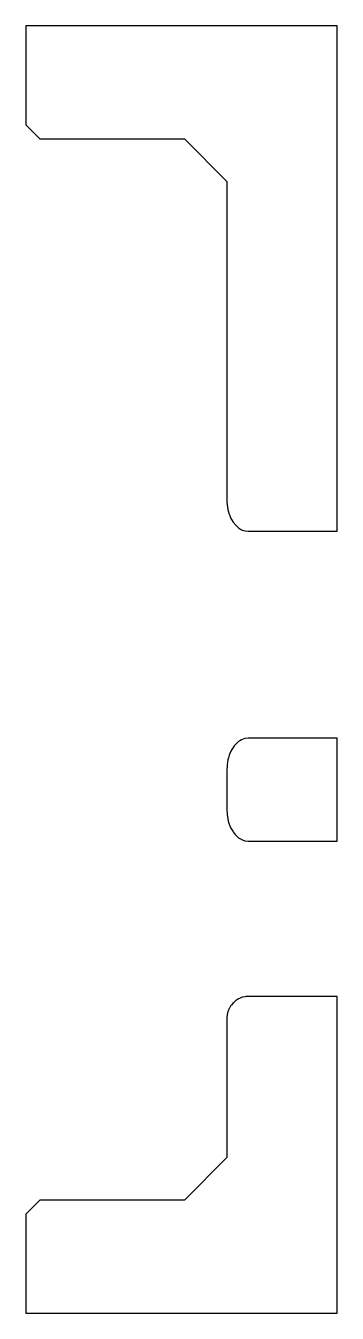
# Model space of a CAD drawing. Header units: metres. Extents: x 0 to 47.5, y 0 to 45.5.
# Drawn here: x 0 to 11, y 0 to 45.5 of the extents above.
import ezdxf

# ---------------------------------------------------------------- set-up
doc = ezdxf.new("R2010")
doc.units = ezdxf.units.M

msp = doc.modelspace()

# ---------------------------------------------------------------- linework, layer by layer
for p, q in [((11, 45.5), (0, 45.5)), ((0, 45.5), (0, 42)), ((11, 27.6362), (11, 45.5)), ((0, 42), (0.5, 41.5)), ((0.5, 41.5), (5.60409, 41.5)), ((5.60409, 41.5), (7.10409, 40)), ((7.10409, 40), (7.10409, 28.7336)), ((7.10409, 28.7336), (7.10634, 28.6918)), ((7.10634, 28.6918), (7.11332, 28.562)), ((7.11332, 28.562), (7.12019, 28.5201)), ((7.12019, 28.5201), (7.14079, 28.3945)), ((7.14079, 28.3945), (7.15233, 28.3538)), ((7.15233, 28.3538), (7.18583, 28.2354)), ((7.18583, 28.2354), (7.20194, 28.197)), ((7.20194, 28.197), (7.24732, 28.0886)), ((7.24732, 28.0886), (7.26774, 28.0536)), ((7.26774, 28.0536), (7.32376, 27.9577)), ((7.32376, 27.9577), (7.41325, 27.8458)), ((7.41325, 27.8458), (7.51359, 27.7559)), ((7.51359, 27.7559), (7.54389, 27.7375)), ((7.54389, 27.7375), (7.62232, 27.69)), ((7.62232, 27.69), (7.65446, 27.6787)), ((7.65446, 27.6787), (7.73676, 27.6498)), ((7.73676, 27.6498), (7.85409, 27.6362)), ((7.85409, 27.6362), (11, 27.6362)), ((7.36319, 20.0483), (7.32376, 19.999)), ((7.41325, 20.1108), (7.36319, 20.0483)), ((7.45785, 20.1508), (7.41325, 20.1108)), ((7.51359, 20.2008), (7.45785, 20.1508)), ((7.56223, 20.2303), (7.51359, 20.2008)), ((7.62232, 20.2667), (7.56223, 20.2303)), ((7.67374, 20.2848), (7.62232, 20.2667)), ((7.73676, 20.3069), (7.67374, 20.2848)), ((7.85409, 20.3204), (7.73676, 20.3069)), ((11, 20.3204), (7.85409, 20.3204)), ((11, 16.6863), (11, 20.3204)), ((7.15995, 19.6298), (7.14079, 19.5621)), ((7.18583, 19.7212), (7.15995, 19.6298)), ((7.21234, 19.7845), (7.18583, 19.7212)), ((7.24732, 19.8681), (7.21234, 19.7845)), ((7.28066, 19.9252), (7.24732, 19.8681)), ((7.32376, 19.999), (7.28066, 19.9252)), ((7.1079, 19.294), (7.10409, 19.223)), ((7.10409, 19.223), (7.10409, 17.7836)), ((7.11332, 19.3947), (7.1079, 19.294)), ((7.12484, 19.4649), (7.11332, 19.3947)), ((7.14079, 19.5621), (7.12484, 19.4649)), ((7.10409, 17.7836), (7.11096, 17.6559)), ((7.11096, 17.6559), (7.11332, 17.612)), ((7.11332, 17.612), (7.1341, 17.4853)), ((7.1341, 17.4853), (7.14079, 17.4445)), ((7.14079, 17.4445), (7.1754, 17.3223)), ((7.1754, 17.3223), (7.18583, 17.2854)), ((7.18583, 17.2854), (7.23375, 17.171)), ((7.23375, 17.171), (7.24732, 17.1386)), ((7.24732, 17.1386), (7.30765, 17.0353)), ((7.30765, 17.0353), (7.32376, 17.0077)), ((7.32376, 17.0077), (7.39515, 16.9185)), ((7.39515, 16.9185), (7.41325, 16.8958)), ((7.41325, 16.8958), (7.494, 16.8234)), ((7.494, 16.8234), (7.51359, 16.8059)), ((7.51359, 16.8059), (7.60165, 16.7525)), ((7.60165, 16.7525), (7.62232, 16.74)), ((7.62232, 16.74), (7.71538, 16.7073)), ((7.71538, 16.7073), (7.73676, 16.6998)), ((7.73676, 16.6998), (7.85409, 16.6863)), ((7.85409, 16.6863), (11, 16.6863)), ((7.32376, 10.9695), (7.26063, 10.8933)), ((7.3431, 10.9865), (7.32376, 10.9695)), ((7.41325, 11.0482), (7.3431, 10.9865)), ((7.43863, 11.0643), (7.41325, 11.0482)), ((7.51359, 11.1116), (7.43863, 11.0643)), ((7.5443, 11.1247), (7.51359, 11.1116)), ((7.62232, 11.158), (7.5443, 11.1247)), ((7.65701, 11.1666), (7.62232, 11.158)), ((7.73676, 11.1863), (7.65701, 11.1666)), ((7.77357, 11.1893), (7.73676, 11.1863)), ((7.85409, 11.1958), (7.77357, 11.1893)), ((11, 11.1958), (7.85409, 11.1958)), ((11, 0), (11, 11.1958)), ((7.11332, 10.544), (7.10557, 10.4426)), ((7.11433, 10.5483), (7.11332, 10.544)), ((7.14079, 10.6619), (7.11433, 10.5483)), ((7.14451, 10.6711), (7.14079, 10.6619)), ((7.18583, 10.7739), (7.14451, 10.6711)), ((7.19376, 10.7872), (7.18583, 10.7739)), ((7.24732, 10.8773), (7.19376, 10.7872)), ((7.26063, 10.8933), (7.24732, 10.8773)), ((7.10557, 10.4426), (7.10409, 10.4237)), ((7.10409, 10.4237), (7.10409, 5.5)), ((7.10409, 5.5), (5.60409, 4)), ((0.5, 4), (0, 3.5)), ((5.60409, 4), (0.5, 4)), ((0, 3.5), (0, 0)), ((0, 0), (11, 0))]:
    msp.add_line(p, q)

doc.saveas('drawing.dxf')
